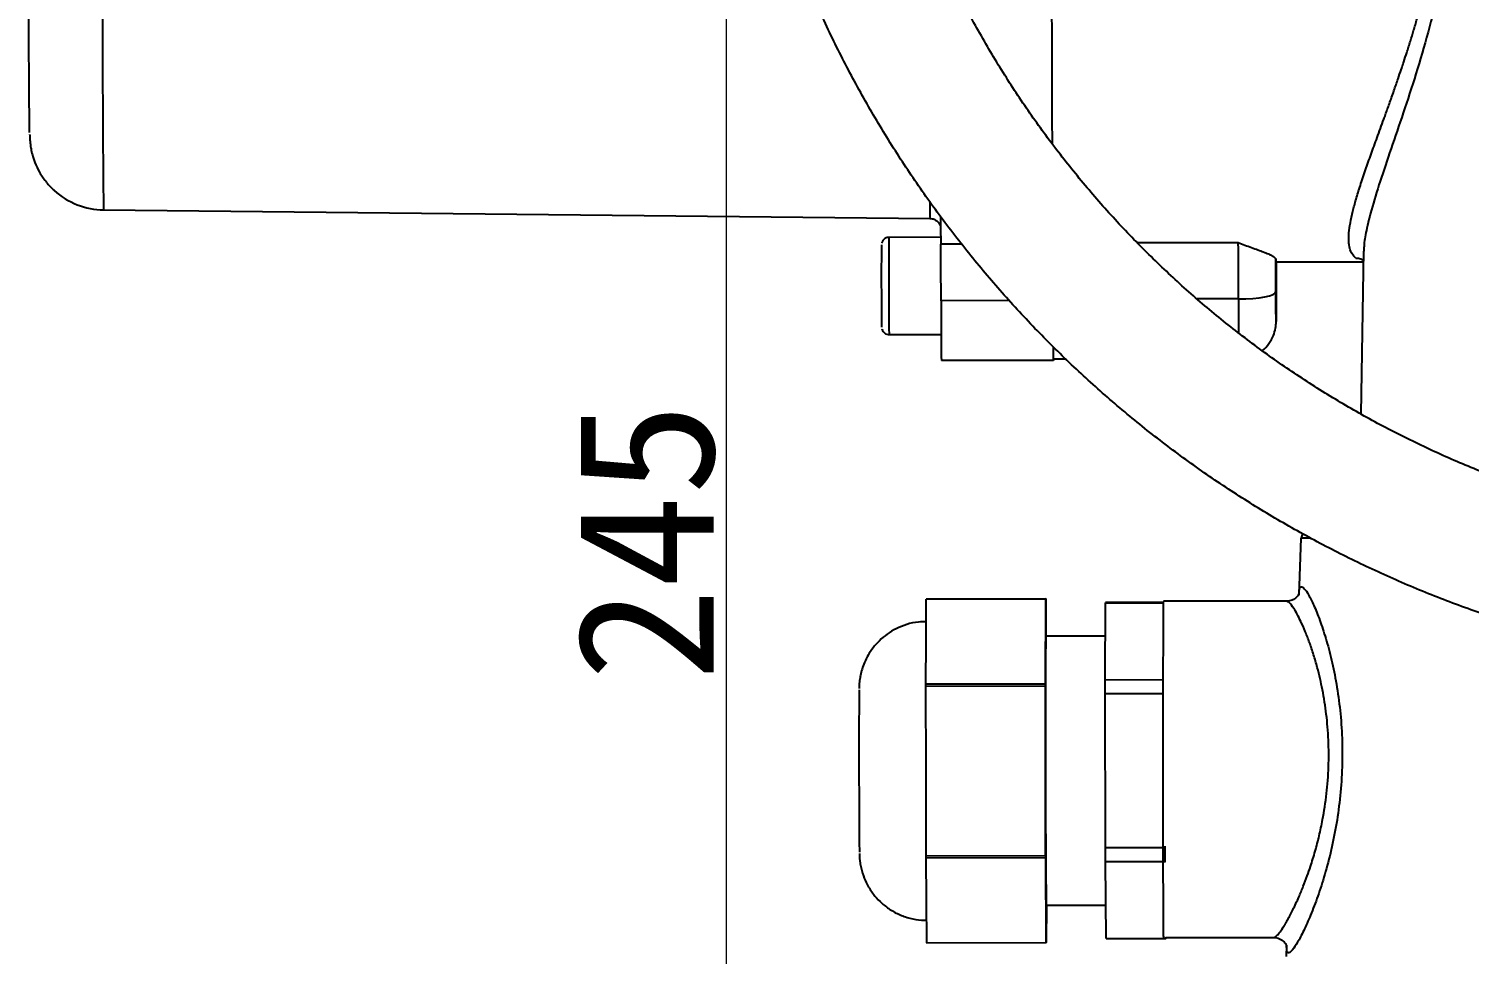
# Model space of a CAD drawing. Header units: millimetres. Extents: x 2301 to 4250, y 838 to 2217.
# Drawn here: x 2795.3 to 2988.2, y 1038.7 to 1162.6 of the extents above; entities that cross this region are included whole.
import ezdxf

# ---------------------------------------------------------------- set-up
doc = ezdxf.new("R2010")
doc.units = ezdxf.units.MM
doc.layers.add('标注', color=3, linetype='Continuous', lineweight=13)
doc.styles.get("Standard").update_dxf_attribs({"font": 'arial.ttf'})
doc.dimstyles.new('AM_ISO', dxfattribs={"dimtxt": 3.5, "dimasz": 3.5, "dimexe": 1, "dimexo": 1, "dimgap": 1.5, "dimtad": 1, "dimdsep": 46, "dimtxsty": 'Standard', "dimcen": 0, "dimclrd": 256, "dimclre": 256, "dimclrt": 2, "dimadec": 0, "dimazin": 2, "dimtp": 0.1, "dimtm": 0.1, "dimtfac": 0.71, "dimtdec": 3, "dimtmove": 0, "dimatfit": 3, "dimfxl": 0, "dimlwd": -1, "dimlwe": -1, "dimarcsym": 0})

# ---------------------------------------------------------------- blocks, each defined once
blk = doc.blocks.new('*D53')
at = {"layer": 'Defpoints', "color": 0, "transparency": 16777216}
for p in [(3037.62, 1227.58), (2888.7, 987.45), (3038.72, 987.45)]:
    blk.add_point(p, dxfattribs=at)
at = {"layer": '标注', "linetype": 'ByBlock', "transparency": 16777216}
for p, q in [((3036.62, 1227.58), (2887.7, 1227.58)), ((2888.7, 1224.08), (2888.7, 990.95)), ((3037.72, 987.45), (2887.7, 987.45))]:
    blk.add_line(p, q, dxfattribs=at)
at = {"layer": '标注', "transparency": 16777216}
for points in [[(2888.11, 1224.08), (2889.28, 1224.08), (2888.7, 1227.58)], [(2888.11, 990.95), (2889.28, 990.95), (2888.7, 987.45)]]:
    blk.add_solid(points, dxfattribs=at)
at = {"layer": '标注', "color": 2, "transparency": 16777216, "insert": (2878.05, 1093.9), "char_height": 8, "attachment_point": 5, "rotation": 90}
blk.add_mtext('\\A1;{\\fSimSun|b0|i0|c134|p2;\\H2.28571x;245}', dxfattribs=at)

msp = doc.modelspace()

# ---------------------------------------------------------------- linework, layer by layer
at = {"color": 7, "linetype": 'Continuous', "lineweight": 25}
for p, q in [((2805.358, 1138.322), (2916, 1137.16)), ((2917.425, 1134.645), (2910.486, 1134.633)), ((2943.745, 1133.946), (2957.274, 1133.946)), ((2920.283, 1133.71), (2917.435, 1133.705)), ((2974.054, 1132.774), (2973.658, 1110.997)), ((2962.327, 1131.354), (2974.028, 1131.354)), ((2957.296, 1126.385), (2951.752, 1126.385)), ((2926.616, 1126.173), (2917.47, 1126.158)), ((2910.508, 1121.633), (2917.484, 1121.645)), ((2932.514, 1118.17), (2917.514, 1118.145)), ((2932.514, 1118.354), (2934.204, 1118.354)), ((2965.636, 1094.339), (2965.37, 1086.73)), ((2915.461, 1080.515), (2915.483, 1086.194)), ((2931.483, 1086.222), (2915.483, 1086.195)), ((2915.483, 1086.194), (2931.483, 1086.222)), ((2931.44, 1074.864), (2931.483, 1086.222)), ((2931.484, 1086.222), (2931.519, 1081.222)), ((2947.234, 1085.749), (2939.484, 1085.736)), ((2963.75, 1085.908), (2947.241, 1085.907)), ((2939.442, 1075.403), (2939.481, 1085.71)), ((2939.481, 1085.71), (2947.233, 1085.724)), ((2915.44, 1074.836), (2915.461, 1080.515)), ((2939.464, 1081.236), (2931.492, 1081.222)), ((2915.44, 1074.836), (2931.44, 1074.864)), ((2915.44, 1074.553), (2931.44, 1074.58)), ((2915.46, 1063.195), (2915.44, 1074.553)), ((2931.479, 1051.864), (2931.44, 1074.58)), ((2939.442, 1075.403), (2947.181, 1075.416)), ((2939.442, 1073.544), (2947.178, 1073.557)), ((2939.477, 1052.928), (2939.442, 1073.544)), ((2915.479, 1051.837), (2915.46, 1063.195)), ((2947.477, 1052.942), (2947.477, 1053.1)), ((2915.479, 1051.837), (2931.479, 1051.864)), ((2915.48, 1051.553), (2931.48, 1051.581)), ((2915.521, 1045.874), (2915.48, 1051.553)), ((2931.562, 1040.223), (2931.48, 1051.581)), ((2939.477, 1052.928), (2947.477, 1052.942)), ((2939.484, 1051.069), (2947.484, 1051.083)), ((2939.558, 1040.762), (2939.484, 1051.069)), ((2947.485, 1050.988), (2947.484, 1051.083)), ((2915.562, 1040.195), (2915.521, 1045.874)), ((2931.554, 1045.222), (2939.526, 1045.236)), ((2931.581, 1045.222), (2931.563, 1040.223)), ((2915.562, 1040.195), (2931.562, 1040.223)), ((2915.562, 1040.195), (2931.562, 1040.222)), ((2939.558, 1040.762), (2947.558, 1040.775)), ((2939.561, 1040.736), (2947.561, 1040.75)), ((2947.558, 1040.775), (2947.557, 1040.95)), ((2947.561, 1040.907), (2962.024, 1040.908)), ((2947.565, 1040.907), (2947.565, 1040.775)), ((2963.734, 1039.87), (2963.68, 1038.339))]:
    msp.add_line(p, q, dxfattribs=at)
at = {"color": 7, "linetype": 'Continuous', "lineweight": 25, "flags": 128}
for points in [[(2932.261, 1169.585), (2932.273, 1165.455), (2932.285, 1161.457), (2932.299, 1157.617), (2932.313, 1153.958), (2932.327, 1150.505), (2932.342, 1147.279), (2932.342, 1147.216)], [(2795.446, 1148.675), (2795.439, 1149.027), (2795.426, 1149.924), (2795.413, 1151.169), (2795.4, 1152.747), (2795.386, 1154.646), (2795.373, 1156.846), (2795.36, 1159.326), (2795.348, 1162.062), (2795.336, 1165.028)], [(2805.175, 1165.822), (2805.187, 1162.137), (2805.2, 1158.632), (2805.214, 1155.336), (2805.228, 1152.272), (2805.242, 1149.465), (2805.257, 1146.936), (2805.272, 1144.703), (2805.287, 1142.784), (2805.302, 1141.194), (2805.316, 1139.945), (2805.331, 1139.045), (2805.345, 1138.503), (2805.358, 1138.322)], [(2957.296, 1126.385), (2958.272, 1126.404), (2959.21, 1126.46), (2960.076, 1126.551), (2960.836, 1126.674), (2961.46, 1126.823), (2961.925, 1126.993), (2962.212, 1127.178), (2962.311, 1127.37)], [(2932.514, 1118.17), (2932.519, 1118.317), (2932.52, 1118.354)], [(2915.44, 1074.553), (2915.44, 1074.588), (2915.44, 1074.624), (2915.44, 1074.659), (2915.44, 1074.695), (2915.44, 1074.73), (2915.44, 1074.766), (2915.44, 1074.801), (2915.44, 1074.836)], [(2931.44, 1074.58), (2931.44, 1074.616), (2931.44, 1074.651), (2931.44, 1074.687), (2931.44, 1074.722), (2931.44, 1074.758), (2931.44, 1074.793), (2931.44, 1074.829), (2931.44, 1074.864)], [(2939.442, 1073.544), (2939.442, 1073.782), (2939.442, 1074.018), (2939.442, 1074.253), (2939.442, 1074.486), (2939.442, 1074.718), (2939.442, 1074.948), (2939.442, 1075.176), (2939.442, 1075.403)], [(2915.48, 1051.553), (2915.48, 1051.589), (2915.48, 1051.624), (2915.48, 1051.659), (2915.48, 1051.695), (2915.48, 1051.73), (2915.48, 1051.766), (2915.479, 1051.801), (2915.479, 1051.837)], [(2931.48, 1051.581), (2931.48, 1051.616), (2931.48, 1051.651), (2931.48, 1051.687), (2931.48, 1051.722), (2931.48, 1051.758), (2931.479, 1051.793), (2931.479, 1051.829), (2931.479, 1051.864)], [(2939.484, 1051.069), (2939.483, 1051.296), (2939.482, 1051.524), (2939.481, 1051.754), (2939.481, 1051.986), (2939.48, 1052.219), (2939.479, 1052.454), (2939.478, 1052.69), (2939.477, 1052.928)], [(2947.484, 1051.083), (2947.483, 1051.31), (2947.482, 1051.538), (2947.481, 1051.768), (2947.481, 1052), (2947.48, 1052.233), (2947.479, 1052.468), (2947.478, 1052.704), (2947.477, 1052.942)], [(2947.565, 1040.775), (2947.564, 1040.764), (2947.563, 1040.756), (2947.562, 1040.751), (2947.561, 1040.75), (2947.56, 1040.751), (2947.559, 1040.756), (2947.559, 1040.764), (2947.558, 1040.775)]]:
    msp.add_lwpolyline(points, dxfattribs=at)
at = {"color": 7, "linetype": 'Continuous', "lineweight": 25}
for centre, radius, start, end in [((2805.463, 1148.321), 10, 227.81934, 269.39847), ((2964.799, 1139.357), 48.848, 179.99723, 182.57737), ((3974.847, 1145.371), 1057.476, 180.43092, 180.632087), ((3666.567, 1129.429), 756.099, 179.605647, 180.590773), ((1810.818, 1126.93), 1146.478, 359.972786, 0.35061), ((3614.132, 1129.338), 704.657, 179.650904, 180.545322), ((1776.054, 1124.742), 1141.417, 0.071036, 0.449897), ((5167.02, 1127.513), 2209.725, 180.029241, 180.147541), ((3504.425, 1125.418), 586.955, 179.927763, 180.709962), ((3010.576, 1119.984), 78.083, 180.01402, 181.33075), ((2966.709, 1071.872), 22.492, 89.61869, 92.73331), ((2931.483, 1086.222), 0.000515, 358.30164, 181.79685), ((2939.561, 1085.713), 0.0803, 163.33494, 181.84686), ((5149.995, 1067.036), 2218.549, 179.633624, 180.563363), ((4567.242, 1066.028), 1660.763, 179.723328, 180.472999), ((2915.562, 1040.195), 0.000515, 178.30164, 1.79685), ((2931.562, 1040.223), 0.000515, 178.30164, 1.79685), ((2939.628, 1040.758), 0.0703, 177.01278, 198.19772)]:
    msp.add_arc(centre, radius, start, end, dxfattribs=at)
for points, knots in [([(3190.842, 1224.152), (3190.861, 1225.402), (3190.915, 1228.96), (3190.758, 1234.825), (3190.274, 1241.73), (3189.471, 1248.606), (3188.356, 1255.438), (3186.93, 1262.212), (3185.196, 1268.914), (3183.159, 1275.53), (3180.822, 1282.046), (3178.189, 1288.449), (3175.268, 1294.724), (3172.063, 1300.86), (3168.581, 1306.844), (3164.83, 1312.662), (3160.817, 1318.303), (3156.551, 1323.755), (3152.041, 1329.006), (3147.296, 1334.047), (3142.326, 1338.865), (3137.141, 1343.452), (3131.752, 1347.797), (3126.17, 1351.892), (3120.408, 1355.728), (3114.476, 1359.297), (3108.388, 1362.591), (3102.155, 1365.604), (3095.792, 1368.33), (3089.311, 1370.763), (3082.725, 1372.897), (3076.049, 1374.728), (3069.297, 1376.253), (3062.482, 1377.468), (3055.618, 1378.371), (3048.721, 1378.96), (3041.804, 1379.233), (3034.881, 1379.191), (3027.968, 1378.832), (3021.078, 1378.159), (3014.227, 1377.172), (3007.427, 1375.873), (3000.694, 1374.265), (2994.041, 1372.351), (2987.482, 1370.137), (2981.031, 1367.625), (2974.702, 1364.821), (2968.507, 1361.731), (2962.46, 1358.362), (2956.572, 1354.72), (2950.857, 1350.814), (2945.327, 1346.651), (2939.991, 1342.24), (2934.863, 1337.59), (2929.953, 1332.71), (2925.27, 1327.612), (2920.824, 1322.305), (2916.626, 1316.801), (2912.682, 1311.111), (2909.003, 1305.248), (2905.595, 1299.222), (2902.466, 1293.047), (2899.622, 1286.736), (2897.068, 1280.301), (2894.811, 1273.757), (2892.855, 1267.117), (2891.204, 1260.394), (2889.861, 1253.603), (2888.83, 1246.757), (2888.112, 1239.872), (2887.71, 1232.961), (2887.623, 1226.039), (2887.852, 1219.12), (2888.396, 1212.219), (2889.255, 1205.35), (2890.426, 1198.527), (2891.908, 1191.765), (2893.696, 1185.078), (2895.788, 1178.479), (2898.179, 1171.982), (2900.863, 1165.601), (2903.836, 1159.35), (2907.092, 1153.24), (2910.622, 1147.286), (2914.421, 1141.499), (2918.48, 1135.891), (2922.791, 1130.474), (2927.344, 1125.26), (2932.13, 1120.259), (2937.14, 1115.481), (2942.363, 1110.937), (2947.787, 1106.636), (2953.402, 1102.587), (2959.196, 1098.799), (2965.157, 1095.279), (2971.272, 1092.035), (2977.529, 1089.073), (2983.914, 1086.399), (2990.415, 1084.02), (2997.018, 1081.94), (3003.709, 1080.164), (3010.473, 1078.694), (3017.298, 1077.535), (3024.169, 1076.689), (3031.071, 1076.157), (3037.99, 1075.94), (3044.912, 1076.04), (3051.822, 1076.455), (3058.706, 1077.185), (3065.549, 1078.228), (3072.338, 1079.583), (3079.058, 1081.246), (3085.695, 1083.214), (3092.235, 1085.483), (3098.665, 1088.048), (3104.971, 1090.903), (3111.14, 1094.044), (3117.16, 1097.463), (3123.017, 1101.152), (3128.7, 1105.106), (3134.196, 1109.314), (3139.495, 1113.769), (3144.585, 1118.461), (3149.455, 1123.381), (3154.096, 1128.517), (3158.498, 1133.86), (3162.651, 1139.399), (3166.547, 1145.121), (3170.178, 1151.014), (3173.537, 1157.068), (3176.615, 1163.268), (3179.408, 1169.603), (3181.908, 1176.058), (3184.111, 1182.621), (3186.013, 1189.277), (3187.609, 1196.013), (3188.895, 1202.815), (3189.87, 1209.669), (3190.519, 1216.439), (3190.77, 1221.273), (3190.833, 1223.805), (3190.842, 1224.152)], [0, 0, 0, 0, 0.00394, 0.0112049, 0.0184702, 0.0257355, 0.0330008, 0.0402662, 0.0475315, 0.0547968, 0.0620622, 0.0693275, 0.0765928, 0.0838581, 0.0911235, 0.0983888, 0.1056541, 0.1129194, 0.1201848, 0.1274501, 0.1347154, 0.1419807, 0.1492461, 0.1565114, 0.1637767, 0.171042, 0.1783074, 0.1855727, 0.192838, 0.2001033, 0.2073687, 0.214634, 0.2218993, 0.2291646, 0.2364299, 0.2436953, 0.2509606, 0.2582259, 0.2654913, 0.2727566, 0.2800219, 0.2872872, 0.2945526, 0.3018179, 0.3090832, 0.3163485, 0.3236139, 0.3308792, 0.3381445, 0.3454098, 0.3526752, 0.3599405, 0.3672058, 0.3744712, 0.3817365, 0.3890018, 0.3962671, 0.4035325, 0.4107978, 0.4180631, 0.4253284, 0.4325938, 0.4398591, 0.4471244, 0.4543898, 0.4616551, 0.4689204, 0.4761857, 0.4834511, 0.4907164, 0.4979817, 0.5052471, 0.5125124, 0.5197777, 0.527043, 0.5343084, 0.5415737, 0.548839, 0.5561043, 0.5633697, 0.570635, 0.5779003, 0.5851657, 0.592431, 0.5996963, 0.6069616, 0.614227, 0.6214923, 0.6287576, 0.6360229, 0.6432883, 0.6505536, 0.6578189, 0.6650842, 0.6723496, 0.6796149, 0.6868802, 0.6941455, 0.7014109, 0.7086762, 0.7159415, 0.7232068, 0.7304721, 0.7377375, 0.7450028, 0.7522681, 0.7595334, 0.7667988, 0.7740641, 0.7813294, 0.7885948, 0.7958601, 0.8031254, 0.8103907, 0.8176561, 0.8249214, 0.8321867, 0.839452, 0.8467174, 0.8539827, 0.861248, 0.8685133, 0.8757787, 0.883044, 0.8903093, 0.8975747, 0.90484, 0.9121053, 0.9193706, 0.926636, 0.9339013, 0.9411666, 0.948432, 0.9556973, 0.9629626, 0.9702279, 0.9774933, 0.9847586, 0.9920239, 0.9989071, 1, 1, 1, 1]), ([(3087.082, 1102.644), (3086.739, 1102.505), (3084.387, 1101.553), (3079.916, 1100.073), (3073.682, 1098.228), (3067.356, 1096.715), (3060.966, 1095.504), (3054.524, 1094.606), (3048.047, 1094.023), (3041.548, 1093.754), (3035.045, 1093.802), (3028.551, 1094.165), (3022.083, 1094.843), (3015.655, 1095.835), (3009.283, 1097.137), (3002.982, 1098.748), (2996.767, 1100.663), (2990.651, 1102.877), (2984.651, 1105.386), (2978.78, 1108.184), (2973.051, 1111.263), (2967.479, 1114.617), (2962.076, 1118.237), (2956.855, 1122.116), (2951.829, 1126.244), (2947.01, 1130.611), (2942.408, 1135.207), (2938.035, 1140.021), (2933.901, 1145.042), (2930.015, 1150.257), (2926.388, 1155.656), (2923.027, 1161.224), (2919.94, 1166.948), (2917.136, 1172.816), (2914.619, 1178.814), (2912.397, 1184.926), (2910.475, 1191.139), (2908.852, 1197.438), (2907.558, 1203.81), (2906.723, 1208.855), (2906.429, 1211.783), (2906.352, 1212.554)], [0, 0, 0, 0, 0.0045508, 0.0311973, 0.0578437, 0.0844902, 0.1111367, 0.1377831, 0.1644296, 0.1910761, 0.2177225, 0.244369, 0.2710155, 0.2976619, 0.3243084, 0.3509549, 0.3776013, 0.4042478, 0.4308943, 0.4575408, 0.4841872, 0.5108337, 0.5374802, 0.5641266, 0.5907731, 0.6174196, 0.6440661, 0.6707125, 0.697359, 0.7240055, 0.750652, 0.7772984, 0.8039449, 0.8305914, 0.8572378, 0.8838843, 0.9105308, 0.9371772, 0.9638237, 0.9904702, 1, 1, 1, 1]), ([(2973.015, 1131.866), (2972.838, 1132.034), (2972.483, 1132.372), (2972.176, 1133.138), (2972.035, 1134.086), (2972.065, 1135.23), (2972.248, 1136.564), (2972.575, 1138.07), (2973.031, 1139.743), (2973.603, 1141.586), (2974.281, 1143.6), (2975.041, 1145.747), (2975.86, 1148.011), (2976.519, 1149.82), (2976.982, 1151.1), (2977.229, 1151.788), (2977.501, 1152.548), (2977.798, 1153.382), (2978.188, 1154.49), (2978.617, 1155.729), (2979.029, 1156.946), (2979.285, 1157.713), (2979.536, 1158.469), (2979.858, 1159.462), (2980.296, 1160.85), (2980.758, 1162.369), (2981.206, 1163.906), (2981.644, 1165.485), (2982.2, 1167.6), (2982.829, 1170.235), (2983.476, 1173.394), (2984.104, 1177.122), (2984.64, 1181.46), (2984.781, 1184.808), (2984.85, 1186.457)], [0, 0, 0, 0, 0.04141034, 0.08321637, 0.125537, 0.16608468, 0.20774692, 0.25060692, 0.29035736, 0.33212059, 0.37593906, 0.41673251, 0.45791139, 0.50094841, 0.51139485, 0.52288265, 0.53541185, 0.54898248, 0.56359457, 0.58868257, 0.60741623, 0.61979521, 0.62360162, 0.64163192, 0.66425952, 0.68469006, 0.70736302, 0.72968235, 0.75078496, 0.79456513, 0.83600005, 0.87512527, 0.93850087, 1, 1, 1, 1]), ([(2986.285, 1182.145), (2986.084, 1180.011), (2985.681, 1175.729), (2984.533, 1169.491), (2983.108, 1163.513), (2981.479, 1157.841), (2979.776, 1152.534), (2978.1, 1147.605), (2976.571, 1143.12), (2975.294, 1139.136), (2974.483, 1136.032), (2974.092, 1133.937), (2974.093, 1133.076), (2974.093, 1132.774)], [0, 0, 0, 0, 0.0977212, 0.1960322, 0.2951846, 0.3927585, 0.4914761, 0.5900306, 0.6885994, 0.7872894, 0.8854286, 0.9597372, 1, 1, 1, 1]), ([(2795.45, 1148.464), (2795.452, 1148.349), (2795.456, 1148.157), (2795.467, 1147.89), (2795.486, 1147.562), (2795.536, 1147.066), (2795.631, 1146.444), (2795.817, 1145.625), (2796.169, 1144.559), (2796.745, 1143.342), (2797.58, 1142.131), (2798.262, 1141.314), (2798.703, 1140.965), (2798.757, 1140.922)], [0, 0, 0, 0, 0.1593887, 0.2649235, 0.3428064, 0.3912257, 0.4460762, 0.516511, 0.608694, 0.7323916, 0.8572347, 0.9822754, 1, 1, 1, 1]), ([(2915.983, 1137.16), (2916.171, 1137.14), (2916.509, 1137.104), (2916.91, 1136.862), (2917.172, 1136.596), (2917.328, 1136.343), (2917.404, 1136.152), (2917.423, 1136.081), (2917.43, 1136.053)], [0, 0, 0, 0, 0.2677957, 0.4788404, 0.6556612, 0.8052158, 0.9239623, 1, 1, 1, 1]), ([(2910.484, 1134.617), (2910.408, 1134.618), (2910.224, 1134.62), (2909.971, 1134.503), (2909.76, 1134.334), (2909.626, 1134.153), (2909.547, 1133.988), (2909.522, 1133.887), (2909.511, 1133.845)], [0, 0, 0, 0, 0.1661863, 0.4041982, 0.5983506, 0.7625575, 0.8991004, 1, 1, 1, 1]), ([(2957.274, 1133.946), (2957.572, 1133.831), (2958.167, 1133.602), (2959.057, 1133.276), (2959.885, 1132.973), (2960.659, 1132.683), (2961.305, 1132.419), (2962.046, 1132.083), (2962.201, 1131.888), (2962.306, 1131.756)], [0, 0, 0, 0, 0.1252298, 0.2504492, 0.3832483, 0.500781, 0.6306398, 0.7499876, 1, 1, 1, 1]), ([(2962.306, 1131.756), (2962.313, 1131.494), (2962.32, 1131.228), (2962.327, 1131.358), (2962.327, 1131.36)], [0, 0, 0, 0, 0.9844806, 1, 1, 1, 1]), ([(2962.347, 1131.354), (2962.346, 1130.779), (2962.344, 1129.506), (2962.343, 1128.115), (2962.342, 1127.351)], [0, 0, 0, 0, 0.4513166, 1, 1, 1, 1]), ([(2973.015, 1131.866), (2973.239, 1131.856), (2973.603, 1131.839), (2973.912, 1131.648), (2974.032, 1131.574)], [0, 0, 0, 0, 0.6124604, 1, 1, 1, 1]), ([(2960.488, 1119.483), (2960.493, 1119.486), (2960.853, 1119.712), (2961.395, 1120.395), (2961.984, 1121.41), (2962.23, 1122.285), (2962.302, 1122.823), (2962.32, 1123.07), (2962.328, 1123.266), (2962.329, 1123.366), (2962.332, 1123.591), (2962.334, 1123.959), (2962.337, 1124.536), (2962.339, 1125.242), (2962.341, 1125.953), (2962.341, 1126.647), (2962.342, 1127.158), (2962.342, 1127.467), (2962.342, 1127.527)], [0, 0, 0, 0, 0.00163734, 0.11570072, 0.22977388, 0.32090005, 0.36146512, 0.37687983, 0.39473073, 0.44836211, 0.51067497, 0.59362264, 0.68732112, 0.77779215, 0.85500173, 0.91566326, 0.98361154, 1, 1, 1, 1]), ([(2962.318, 1124.315), (2962.317, 1124.371), (2962.315, 1124.7), (2962.313, 1125.765), (2962.312, 1126.845), (2962.311, 1127.37)], [0, 0, 0, 0, 0.09445247, 0.5607838, 1, 1, 1, 1]), ([(2962.342, 1127.351), (2962.342, 1126.82), (2962.34, 1125.723), (2962.337, 1124.398), (2962.332, 1123.539), (2962.327, 1123.27), (2962.322, 1123.497), (2962.319, 1124.058), (2962.318, 1124.315)], [0, 0, 0, 0, 0.1674998, 0.3453401, 0.5231805, 0.6906803, 0.8581801, 1, 1, 1, 1]), ([(2909.55, 1122.354), (2909.555, 1122.333), (2909.583, 1122.221), (2909.67, 1122.068), (2909.768, 1121.96), (2909.8, 1121.925)], [0, 0, 0, 0, 0.1369638, 0.7134701, 1, 1, 1, 1]), ([(2909.8, 1121.925), (2909.882, 1121.859), (2910.056, 1121.718), (2910.317, 1121.626), (2910.472, 1121.643), (2910.51, 1121.647)], [0, 0, 0, 0, 0.4040847, 0.8568612, 1, 1, 1, 1]), ([(2965.928, 1094.929), (2965.868, 1094.84), (2965.755, 1094.671), (2965.704, 1094.473), (2965.679, 1094.379)], [0, 0, 0, 0, 0.524784, 1, 1, 1, 1]), ([(2965.395, 1086.796), (2965.404, 1087.03), (2965.426, 1087.638), (2965.658, 1087.922), (2966.078, 1087.707), (2966.668, 1086.846), (2967.384, 1085.411), (2968.178, 1083.44), (2968.994, 1080.986), (2969.768, 1078.108), (2970.435, 1074.862), (2970.93, 1071.327), (2971.202, 1067.577), (2971.213, 1063.723), (2970.954, 1059.862), (2970.446, 1056.119), (2969.732, 1052.568), (2968.869, 1049.3), (2967.919, 1046.363), (2966.947, 1043.826), (2966.014, 1041.737), (2965.182, 1040.16), (2964.501, 1039.141), (2964.019, 1038.746), (2963.745, 1038.93), (2963.742, 1039.564), (2963.74, 1039.869)], [0, 0, 0, 0, 0.0262974, 0.0686302, 0.1111648, 0.1535475, 0.1959665, 0.2385043, 0.2809168, 0.323529, 0.3659875, 0.4085696, 0.4509528, 0.4935509, 0.5359237, 0.5785073, 0.6207529, 0.6633757, 0.7056988, 0.7483018, 0.7907048, 0.8333044, 0.875705, 0.9183026, 0.9606448, 1, 1, 1, 1]), ([(2947.241, 1085.831), (2947.239, 1085.849), (2947.234, 1085.909), (2947.224, 1085.349), (2947.213, 1084.185), (2947.202, 1082.405), (2947.193, 1080.106), (2947.185, 1077.338), (2947.178, 1074.184), (2947.174, 1070.729), (2947.171, 1067.071), (2947.17, 1063.31), (2947.171, 1059.552), (2947.174, 1055.902), (2947.179, 1052.46), (2947.185, 1049.324), (2947.194, 1046.579), (2947.203, 1044.307), (2947.214, 1042.547), (2947.225, 1041.445), (2947.233, 1040.925), (2947.237, 1040.952), (2947.237, 1040.953)], [0, 0, 0, 0, 0.0231691, 0.0774088, 0.1316484, 0.1858881, 0.2401278, 0.2943675, 0.3486071, 0.4028468, 0.4570865, 0.5113262, 0.5655658, 0.6198055, 0.6740452, 0.7282849, 0.7825245, 0.8367642, 0.8910039, 0.9452436, 0.9994832, 1, 1, 1, 1]), ([(2962.023, 1040.939), (2962.034, 1040.928), (2962.101, 1040.862), (2962.35, 1041.065), (2962.731, 1041.457), (2963.142, 1042.032), (2963.529, 1042.647), (2963.863, 1043.22), (2964.216, 1043.87), (2964.59, 1044.604), (2964.975, 1045.409), (2965.443, 1046.447), (2965.95, 1047.666), (2966.477, 1049.059), (2967.014, 1050.613), (2967.56, 1052.393), (2968.108, 1054.493), (2968.655, 1057.047), (2969.127, 1060.13), (2969.399, 1063.733), (2969.384, 1067.335), (2969.142, 1070.236), (2968.831, 1072.458), (2968.551, 1074.043), (2968.221, 1075.586), (2967.828, 1077.163), (2967.35, 1078.806), (2966.801, 1080.436), (2966.224, 1081.928), (2965.669, 1083.184), (2965.155, 1084.202), (2964.619, 1085.111), (2964.107, 1085.79), (2963.862, 1085.847), (2963.749, 1085.873)], [0, 0, 0, 0, 0.00624126, 0.03950058, 0.07267466, 0.10637468, 0.12568149, 0.14602326, 0.16555406, 0.18502491, 0.20653682, 0.22593694, 0.25673961, 0.28363186, 0.30659547, 0.34112921, 0.37400528, 0.4065532, 0.45666652, 0.50648152, 0.55655674, 0.60651737, 0.63101514, 0.65672587, 0.68073324, 0.70674232, 0.73845965, 0.77229587, 0.8069154, 0.84227243, 0.87452239, 0.90702167, 0.95695373, 1, 1, 1, 1]), ([(2965.35, 1086.793), (2965.347, 1086.801), (2965.338, 1086.821), (2965.121, 1086.478), (2964.569, 1086.027), (2964.002, 1085.945), (2963.739, 1085.908)], [0, 0, 0, 0, 0.2029284, 0.5047294, 0.7695429, 1, 1, 1, 1]), ([(2915.489, 1083.154), (2915.146, 1083.158), (2914.262, 1083.169), (2912.897, 1082.849), (2911.477, 1082.291), (2910.247, 1081.543), (2909.21, 1080.672), (2908.366, 1079.722), (2907.708, 1078.74), (2907.222, 1077.77), (2906.889, 1076.854), (2906.684, 1076.041), (2906.577, 1075.389), (2906.53, 1074.921), (2906.514, 1074.65), (2906.507, 1074.482), (2906.503, 1074.35), (2906.501, 1074.276), (2906.501, 1074.235)], [0, 0, 0, 0, 0.06887026, 0.1773779, 0.27918046, 0.37517138, 0.46568934, 0.55072644, 0.62999438, 0.7029263, 0.76863056, 0.82573063, 0.8715767, 0.90248452, 0.92333915, 0.94089487, 0.96694307, 1, 1, 1, 1]), ([(2906.538, 1052.144), (2906.538, 1052.125), (2906.54, 1052.034), (2906.543, 1051.922), (2906.559, 1051.603), (2906.594, 1051.173), (2906.715, 1050.317), (2907.017, 1049.198), (2907.598, 1047.888), (2908.347, 1046.724), (2909.319, 1045.64), (2910.46, 1044.715), (2911.804, 1043.958), (2913.29, 1043.435), (2914.563, 1043.217), (2915.32, 1043.2), (2915.549, 1043.195)], [0, 0, 0, 0, 0.01369618, 0.06861525, 0.08953746, 0.11673978, 0.16284438, 0.26375013, 0.34840955, 0.44940339, 0.54005986, 0.63943842, 0.74265259, 0.84802267, 0.95408399, 1, 1, 1, 1]), ([(2962.011, 1040.907), (2962.29, 1040.866), (2962.888, 1040.776), (2963.474, 1040.265), (2963.697, 1039.857), (2963.708, 1039.863), (2963.713, 1039.866)], [0, 0, 0, 0, 0.2253182, 0.4838883, 0.777122, 1, 1, 1, 1])]:
    msp.add_open_spline(points, degree=3, knots=knots, dxfattribs=at)
msp.add_open_spline([(2962.311, 1127.37), (2962.311, 1128.133), (2962.309, 1129.658), (2962.307, 1131.057), (2962.306, 1131.756)], degree=3, dxfattribs=at)

# ---------------------------------------------------------------- dimensions: what is measured, and where the dimension line sits
at = {"layer": '标注'}
dim = msp.add_linear_dim(base=(2888.697, 987.451), p1=(3037.616, 1227.576), p2=(3038.715, 987.451), angle=90, text='{\\fSimSun|b0|i0|c134|p2;\\H2.28571x;245}', dimstyle='AM_ISO', override={"dimtxt": 8, "dimtp": 0, "dimtm": 0, "dimtfac": 1, "dimtolj": 1, "dimtzin": 0}, dxfattribs=at)
dim.commit()
dim.dimension.update_dxf_attribs({"geometry": '*D53', "text_midpoint": (2888.697, 1093.897), "dimtype": 160})

doc.saveas('drawing.dxf')
